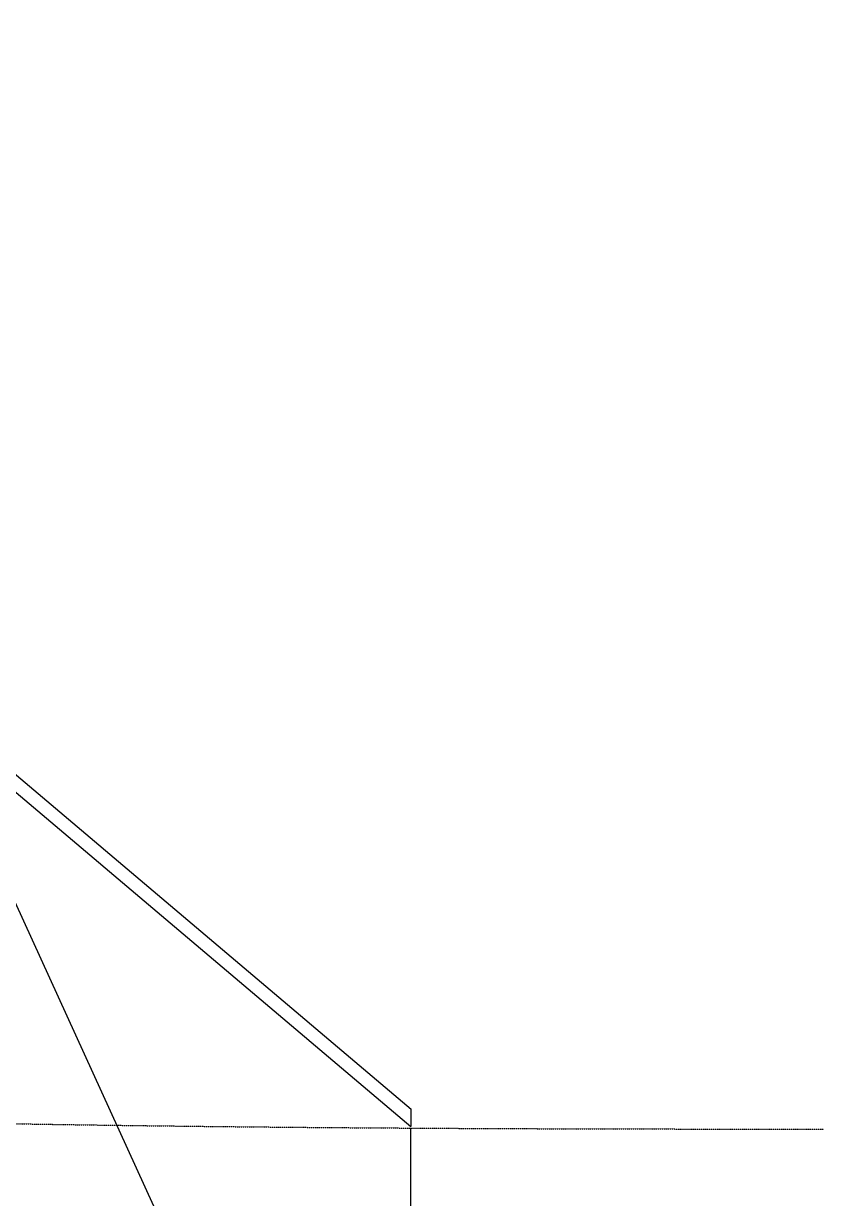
# Model space of a CAD drawing. Header units: inches. Extents: x 16065 to 240872, y 14603 to 37076.
# Drawn here: x 32704 to 33870, y 18364 to 20080 of the extents above; entities that cross this region are included whole.
import ezdxf

# ---------------------------------------------------------------- set-up
doc = ezdxf.new("R2010")
doc.units = ezdxf.units.IN
doc.header["$MEASUREMENT"] = 0
doc.linetypes.add('HIDDEN2', pattern=[0.1875, 0.125, -0.0625])
doc.layers.add('Floor', color=3, linetype='Continuous')
doc.layers.add('hatch', color=8, linetype='Continuous', lineweight=9)
doc.styles.get("Standard").update_dxf_attribs({"font": 'arial.ttf'})
doc.dimstyles.get("Standard").update_dxf_attribs({"dimtxt": 0.18, "dimasz": 0.18, "dimexe": 0.18, "dimexo": 0.0625, "dimgap": 0.09, "dimtad": 0, "dimtih": 1, "dimtoh": 1, "dimdec": 4, "dimzin": 0, "dimdsep": 46, "dimtxsty": 'Standard', "dimcen": 0.09, "dimadec": 0, "dimazin": 0, "dimtfac": 1, "dimtdec": 4, "dimtofl": 0, "dimtmove": 0, "dimatfit": 3, "dimfxl": 1, "dimtolj": 1, "dimtzin": 0, "dimarcsym": 0})

msp = doc.modelspace()

# ---------------------------------------------------------------- linework, layer by layer
for p, q in [((32667.35368, 19003.53182), (33269.18469, 18494.22092)), ((32667.20492, 18978.30115), (33269.03593, 18468.99025)), ((33269.18469, 18468.92092), (33269.18469, 18494.22092))]:
    msp.add_line(p, q)
msp.add_open_spline([(19700.7453, 21216.29254), (20897.07389, 20708.05365), (22824.48941, 19850.93499), (26868.44058, 18287.01634), (30516.36333, 17530.31409), (35462.14712, 17530.31409), (39099.37122, 17545.28939), (41523.6453, 17530.19254)], degree=3, knots=[0, 0, 0, 0, 3.550687011, 7.088547091, 10.454405696, 13.7632034237, 20.3763634097, 20.3763634097, 20.3763634097, 20.3763634097])
at = {"linetype": 'HIDDEN2'}
msp.add_open_spline([(29639.17189, 18702.65593), (29946.81305, 18655.56281), (31338.49931, 18478.69105), (32763.24881, 18465.10668), (33871.25745, 18465.31412)], degree=3, knots=[9.6088780347, 9.6088780347, 9.6088780347, 9.6088780347, 10.454405696, 13.4441366055, 13.4441366055, 13.4441366055, 13.4441366055], dxfattribs=at)
at = {"layer": 'Floor'}
msp.add_line((33269.17189, 17530.31409), (33269.17189, 18466.78886), dxfattribs=at)

# ---------------------------------------------------------------- leaders
at = {"layer": 'hatch', "ltscale": 0.5}
msp.add_leader([(32607.92258, 18978.65038), (33666.42221, 16659.54787), (34919.49263, 16647.82058)], dimstyle='Standard', override={"dimasz": 100, "dimtad": 0}, dxfattribs=at)

doc.saveas('drawing.dxf')
